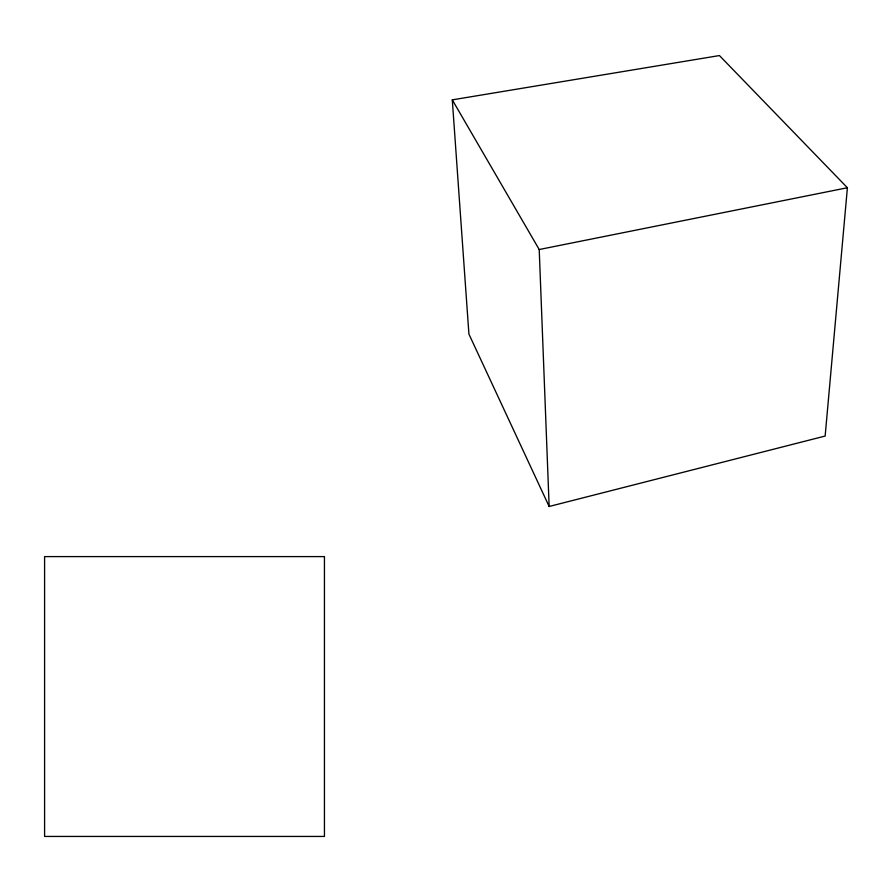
<?xml version="1.0" encoding="UTF-8"?>
<svg xmlns="http://www.w3.org/2000/svg" width="892" height="892" viewBox="0 0 892 892"><rect width="100%" height="100%" fill="white"/><g stroke="black" fill="none" stroke-linecap="round" stroke-linejoin="round"><path stroke-width="1.34" d="M847.4 187.744L825.145 436.054L549.149 506.478L468.924 334.087L452.289 99.859L719.431 55.56L847.4 187.744L539.214 249.526L452.289 99.859M539.214 249.526L549.149 506.478M324.443 556.597L44.6 556.597L44.6 836.44L324.443 836.44L324.443 556.597"/></g></svg>
